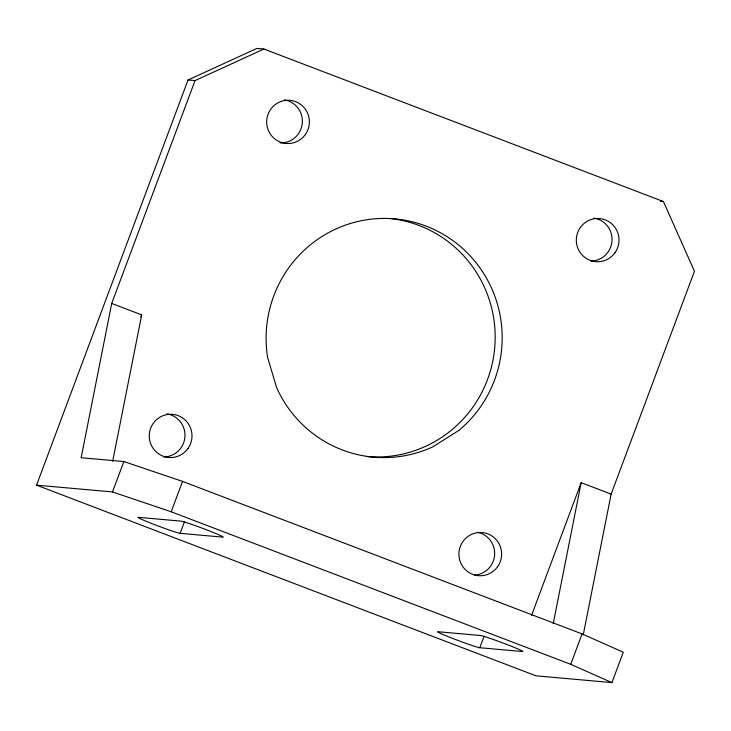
<?xml version="1.0" encoding="UTF-8"?>
<svg xmlns="http://www.w3.org/2000/svg" width="731" height="731" viewBox="0 0 731 731"><rect width="100%" height="100%" fill="white"/><g stroke="black" fill="none" stroke-linecap="round" stroke-linejoin="round"><path stroke-width="1.1" d="M263.909 49.023L195.04 80.602L111.715 303.447L81.15 457.734L123.868 461.544L182.549 481.391L582.086 633.923L623.278 652.216L611.92 682.599L535.96 675.819L36.55 485.156L188.041 79.981L256.919 48.401L263.909 49.023L663.446 201.555L694.45 271.274L611.134 494.119L583.219 634.983M112.665 461.343L141.686 314.887L111.715 303.447M553.257 623.543L581.163 482.679L611.134 494.119M140.891 317.016L141.686 314.887M36.55 485.156L112.501 491.936L123.868 461.544M112.501 491.936L171.191 511.782L182.549 481.391M180.155 533.328L222.864 537.139A22.734 0.996 20.5 0 0 205.566 529.454A22.734 0.996 20.5 0 0 180.913 521.121L138.196 517.31A22.734 0.996 20.5 0 0 155.502 524.986A22.734 0.996 20.5 0 0 180.155 533.328L184.459 521.797M479.801 647.721L522.51 651.54A22.734 0.996 20.5 0 0 505.212 643.856A22.734 0.996 20.5 0 0 480.559 635.522L437.851 631.712A22.734 0.996 20.5 0 0 455.148 639.387A22.734 0.996 20.5 0 0 479.801 647.721L484.105 636.198M531.51 615.493L581.163 482.679M611.92 682.599L570.719 664.315L582.086 633.923M188.041 79.981L195.04 80.602M660.449 201.29L663.446 201.555M171.191 511.782L570.719 664.315M166.878 413.874A21.647 21.363 -84.9 0 1 184.934 436.836A21.647 21.363 -84.9 0 1 163.717 456.93M593.919 218.085A21.647 21.363 -84.9 0 1 611.975 241.038A21.647 21.363 -84.9 0 1 590.758 261.131M391.259 218.606A119.61 118.029 -84.9 0 1 494.531 349.683A119.61 118.029 -84.9 0 1 366.423 456.51M477.617 532.287A21.647 21.363 -84.9 0 1 474.474 575.105M284.286 99.864A21.647 21.363 -84.9 0 1 302.287 123.393A21.647 21.363 -84.9 0 1 280 142.892M458.803 430.468L432.597 446.952A119.61 118.029 -84.9 0 1 276.51 387.357L267.637 357.477A119.61 118.029 -84.9 0 1 425.999 226.08A119.61 118.029 -84.9 0 1 458.803 430.468M305.366 134.504A21.647 21.363 -84.9 0 0 290.18 100.357A21.647 21.363 -84.9 0 0 268.551 130.831A21.647 21.363 -84.9 0 0 305.366 134.504M187.968 448.514A21.647 21.363 -84.9 0 0 172.772 414.358A21.647 21.363 -84.9 0 0 151.143 444.841A21.647 21.363 -84.9 0 0 187.968 448.514M614.999 252.716A21.647 21.363 -84.9 0 0 599.813 218.569A21.647 21.363 -84.9 0 0 578.184 249.043A21.647 21.363 -84.9 0 0 614.999 252.716M497.601 566.726A21.647 21.363 -84.9 0 0 482.414 532.579A21.647 21.363 -84.9 0 0 460.786 563.053A21.647 21.363 -84.9 0 0 497.601 566.726"/></g></svg>
